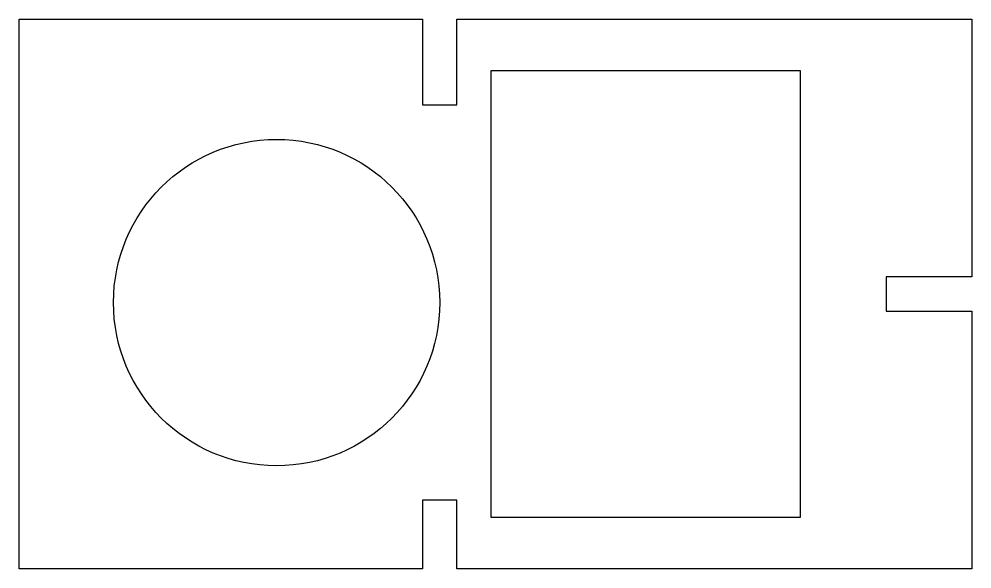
# Model space of a CAD drawing. Extents: x -27.8 to 27.8, y 0 to 32.
import ezdxf

# ---------------------------------------------------------------- set-up
doc = ezdxf.new("R2010")
doc.units = 0
doc.layers.get('0').update_dxf_attribs({"linetype": 'continuous'})

# ---------------------------------------------------------------- blocks, each defined once
blk = doc.blocks.new('SKETCH')
at = {"color": 7}
for points in [[(27.75, 32), (27.75, 17), (22.75, 17), (22.75, 15), (27.75, 15), (27.75, 0), (-2.25, 0), (-2.25, 4), (-4.25, 4), (-4.25, 0), (-27.75, 0), (-27.75, 32), (-4.25, 32), (-4.25, 27), (-2.25, 27), (-2.25, 32)], [(-0.25, 29), (17.75, 29), (17.75, 3), (-0.25, 3)]]:
    blk.add_lwpolyline(points, close=True, dxfattribs=at)
blk.add_circle((-12.75, 15.5), 9.5, dxfattribs=at)

msp = doc.modelspace()

# ---------------------------------------------------------------- block references
msp.add_blockref('SKETCH', (0, 0))

doc.saveas('drawing.dxf')
